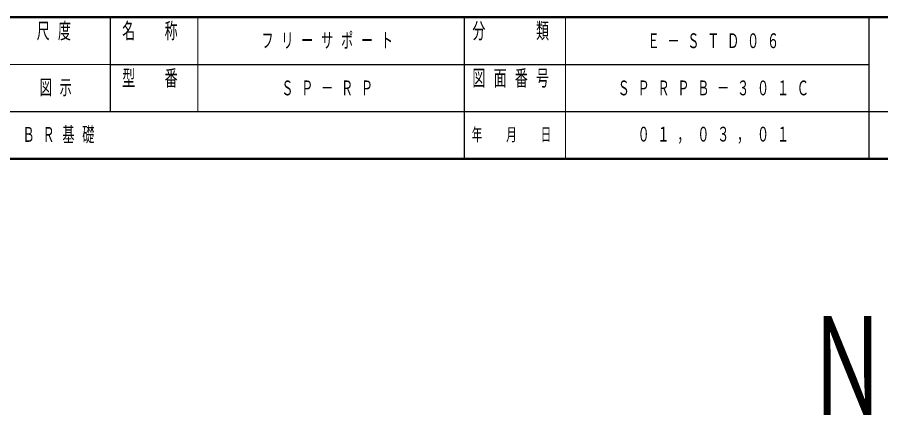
# Model space of a CAD drawing. Units: millimetres on the paper, scale 1:10. Extents: x -365 to 10, y -38 to 257.
# Drawn here: x -196.3 to -68.2, y -38.3 to 21 of the extents above; entities that cross this region are included whole.
import ezdxf

# ---------------------------------------------------------------- set-up
doc = ezdxf.new("R2010")
doc.units = ezdxf.units.MM
doc.layers.add('LY_1', color=7, linetype='Continuous', lineweight=13)
doc.layers.add('LY_2', color=7, linetype='Continuous', lineweight=13)
doc.styles.add('ＭＳ ゴシック', font='')
doc.styles.get('ＭＳ ゴシック').set_extended_font_data('MS Gothic')

msp = doc.modelspace()

# ---------------------------------------------------------------- linework, layer by layer
at = {"layer": 'LY_2', "lineweight": 50}
for p, q in [((-365, 21), (0, 21)), ((-365, 0), (0, 0))]:
    msp.add_line(p, q, dxfattribs=at)
at = {"layer": 'LY_2', "color": 211, "lineweight": 25}
for p, q in [((-182.5, 21), (-182.5, 7)), ((-130, 21), (-130, 0)), ((-70, 21), (-70, 0)), ((-182.5, 14), (-70, 14)), ((-237.5, 7), (0, 7))]:
    msp.add_line(p, q, dxfattribs=at)
at = {"layer": 'LY_2'}
for p, q in [((-169.5, 21), (-169.5, 7)), ((-115, 21), (-115, 0)), ((-237.5, 14), (-182.5, 14))]:
    msp.add_line(p, q, dxfattribs=at)

# ---------------------------------------------------------------- texts
at = {"layer": 'LY_1', "style": 'ＭＳ ゴシック'}
for s, insert, char_height, attachment_point in [('\\T1.64;\\W0.6;フリーサポート', (-149.75, 17.5), 2.199, 5), ('\\T1.64;\\W0.6;Ｅ－ＳＴＤ０６', (-92.5, 17.5), 2.199, 5), ('\\T1.64;\\W0.6;図示', (-190, 10.5), 2.199, 5), ('\\T1.64;\\W0.6;ＳＰ－ＲＰ', (-149.75, 10.5), 2.199, 5), ('\\T1.64;\\W0.6;ＳＰＲＰＢ－３０１Ｃ', (-92.5, 10.5), 2.199, 5), ('\\T1.64;\\W0.6;ＢＲ基礎', (-195.5, 3.5), 2.199, 4), ('\\T1.64;\\W0.6;０１，０３，０１', (-92.5, 3.5), 2.199, 5), ('\\T1.64;\\W0.6;ＮＣＡ３Ｇ', (-30, -23.333), 14.66, 2)]:
    msp.add_mtext(s, dxfattribs=dict(at, insert=insert, char_height=char_height, attachment_point=attachment_point))
at = {"layer": 'LY_2', "color": 4, "style": 'ＭＳ ゴシック'}
for s, insert, char_height, attachment_point in [('\\T1.64;\\W0.6;尺度', (-190.25, 20.167), 2.346, 2), ('\\T1.64;\\W0.6;名\u3000称', (-176, 20.167), 2.346, 2), ('\\T1.64;\\W0.6;分\u3000\u3000類', (-122.5, 20.167), 2.346, 2), ('\\T1.64;\\W0.6;型\u3000番', (-176, 13.167), 2.346, 2), ('\\T1.64;\\W0.6;図面番号', (-122.5, 13.167), 2.346, 2), ('\\T1.64;\\W0.6;年\u3000月\u3000日', (-122.5, 3.5), 1.906, 5)]:
    msp.add_mtext(s, dxfattribs=dict(at, insert=insert, char_height=char_height, attachment_point=attachment_point))

doc.saveas('drawing.dxf')
